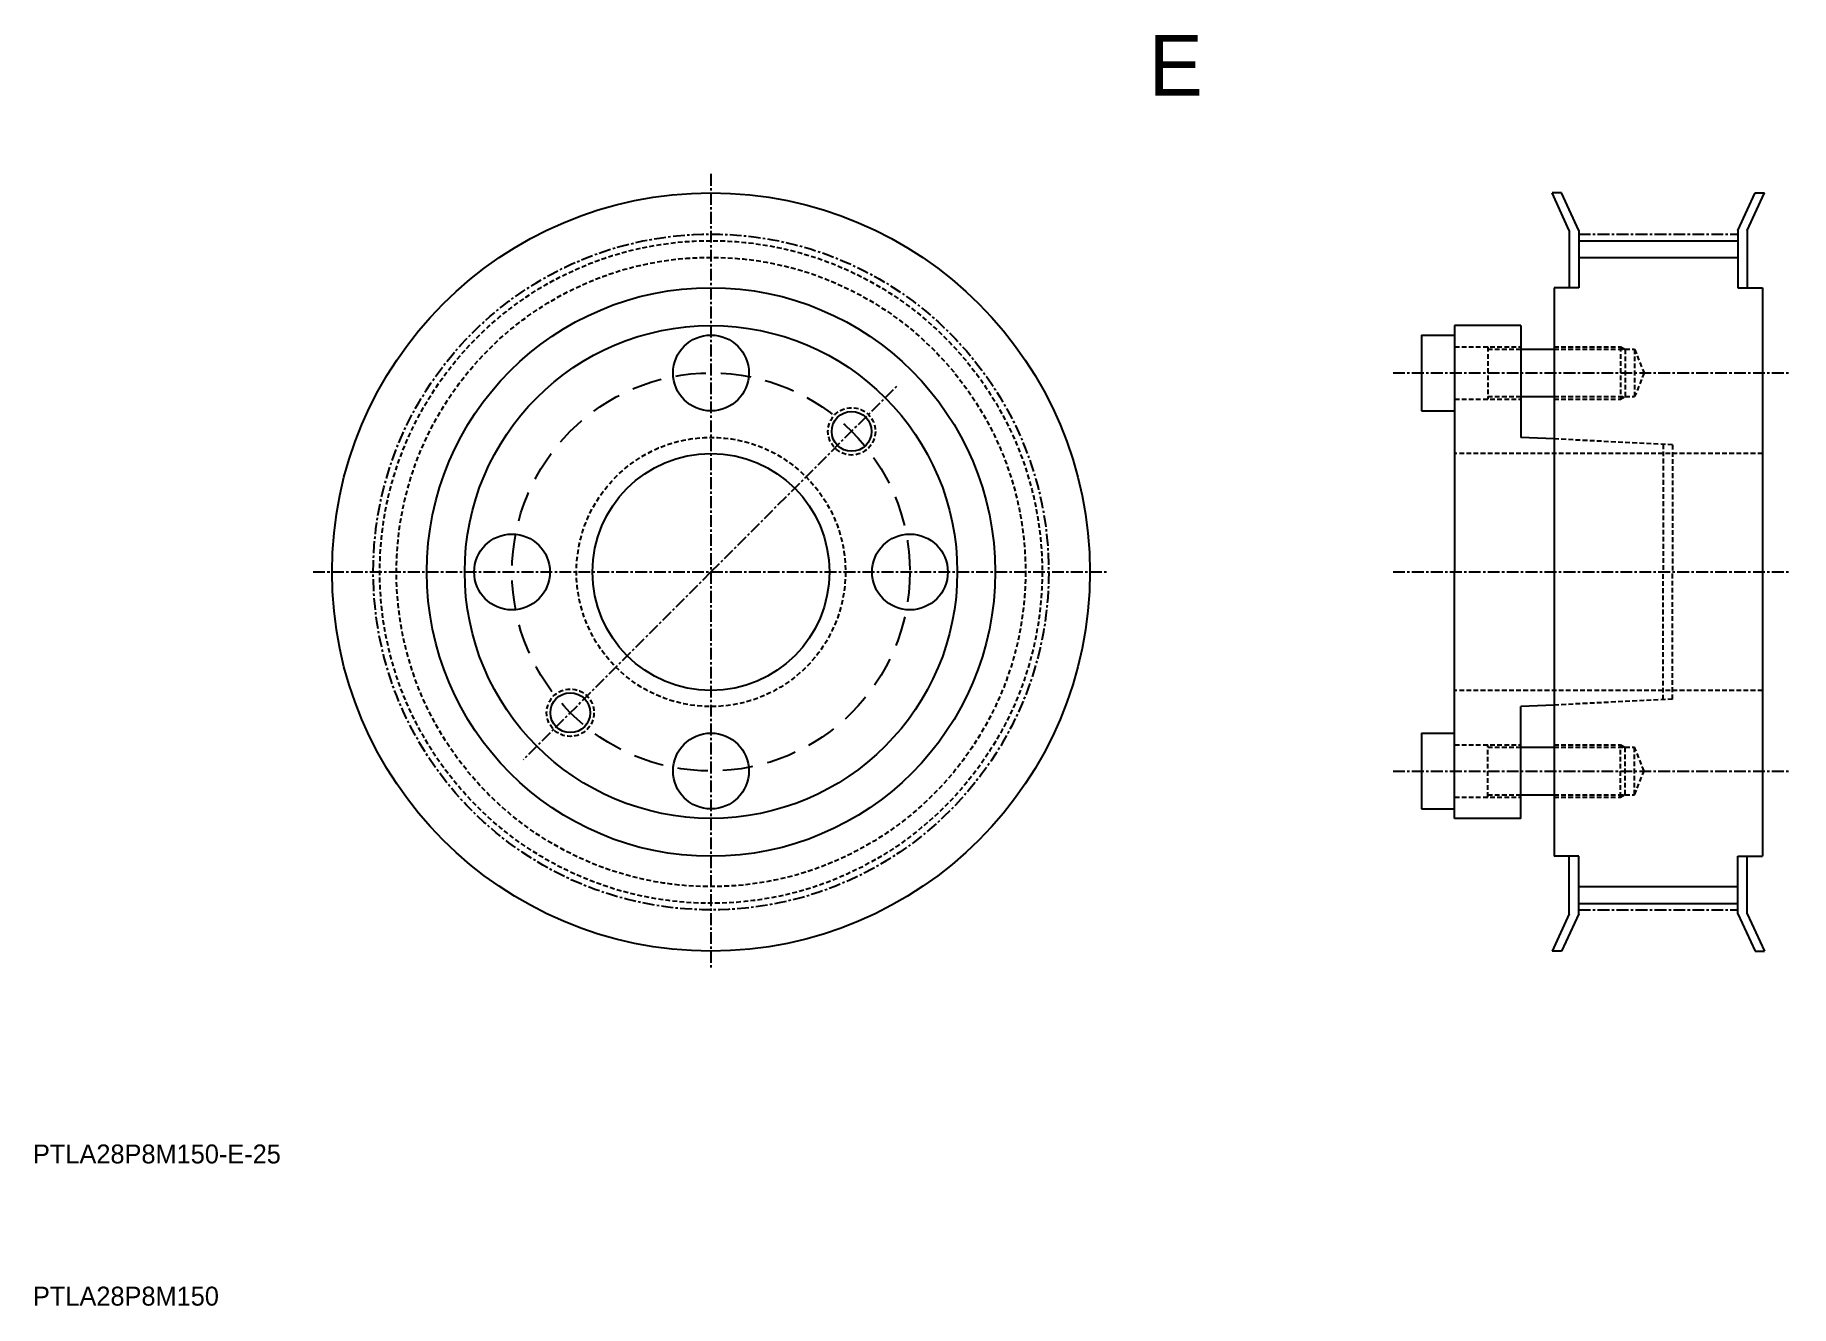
# Model space of a CAD drawing. Extents: x -264 to -79, y 879 to 1013.
import ezdxf

# ---------------------------------------------------------------- set-up
doc = ezdxf.new("R2010")
doc.units = 0
for name, pattern in [('CENTER', [2, 1.25, -0.25, 0.25, -0.25]), ('DASHED', [0.75, 0.5, -0.25]), ('HIDDEN2', [4.7625, 3.175, -1.5875])]:
    doc.linetypes.add(name, pattern=pattern)
doc.layers.get('0').update_dxf_attribs({"linetype": 'CONTINUOUS'})
doc.layers.add('CENTER', color=1, linetype='CENTER')

# ---------------------------------------------------------------- blocks, each defined once
blk = doc.blocks.new('*U50')
at = {"color": 7, "linetype": 'CENTER'}
blk.add_text('E', height=6.4, dxfattribs=at).set_placement((-146.61, 1006.78))

msp = doc.modelspace()

# ---------------------------------------------------------------- linework, layer by layer
at = {"color": 1, "linetype": 'CENTER'}
for p, q in [((-192.82, 998.53), (-192.82, 914.53)), ((-192.82, 956.53), (-173.1, 976.25)), ((-234.82, 956.53), (-150.82, 956.53)), ((-192.82, 956.53), (-212.64, 936.71))]:
    msp.add_line(p, q, dxfattribs=at)
at = {"color": 7, "linetype": 'CONTINUOUS'}
for p, q in [((-103.03, 996.53), (-104.03, 996.53)), ((-102.22, 992.58), (-104.03, 996.53)), ((-101.22, 992.58), (-103.03, 996.53)), ((-84.42, 992.58), (-82.61, 996.53)), ((-83.42, 992.58), (-81.61, 996.53)), ((-82.61, 996.53), (-81.61, 996.53)), ((-102.22, 992.58), (-102.22, 986.53)), ((-101.22, 992.58), (-101.22, 986.53)), ((-84.42, 992.58), (-84.42, 986.53)), ((-83.42, 992.58), (-83.42, 986.53)), ((-101.22, 991.49), (-84.42, 991.49)), ((-101.22, 989.72), (-84.42, 989.72)), ((-103.82, 986.53), (-103.82, 926.53)), ((-101.22, 986.53), (-103.82, 986.53)), ((-84.42, 986.53), (-81.82, 986.53)), ((-81.82, 986.53), (-81.82, 926.53)), ((-114.32, 982.53), (-114.32, 956.53)), ((-107.32, 982.53), (-114.32, 982.53)), ((-107.32, 982.53), (-107.32, 970.73)), ((-117.82, 981.53), (-117.82, 973.53)), ((-117.82, 981.53), (-114.32, 981.53)), ((-114.32, 981.53), (-114.32, 973.53)), ((-107.32, 980.03), (-103.82, 980.03)), ((-107.32, 975.03), (-103.82, 975.03)), ((-117.82, 973.53), (-114.32, 973.53)), ((-103.82, 970.57), (-107.32, 970.73)), ((-114.32, 930.53), (-114.32, 956.53)), ((-103.82, 942.49), (-107.32, 942.33)), ((-107.32, 930.53), (-107.32, 942.33)), ((-117.82, 939.53), (-114.32, 939.53)), ((-117.82, 939.53), (-117.82, 931.53)), ((-114.32, 931.53), (-114.32, 939.53)), ((-107.32, 938.03), (-103.82, 938.03)), ((-107.32, 933.03), (-103.82, 933.03)), ((-117.82, 931.53), (-114.32, 931.53)), ((-107.32, 930.53), (-114.32, 930.53)), ((-101.22, 926.53), (-103.82, 926.53)), ((-102.22, 920.47), (-102.22, 926.53)), ((-101.22, 920.47), (-101.22, 926.53)), ((-84.42, 926.53), (-81.82, 926.53)), ((-84.42, 920.47), (-84.42, 926.53)), ((-83.42, 920.47), (-83.42, 926.53)), ((-101.22, 923.33), (-84.42, 923.33)), ((-101.22, 921.56), (-84.42, 921.56)), ((-102.22, 920.47), (-104.03, 916.53)), ((-101.22, 920.47), (-103.03, 916.53)), ((-84.42, 920.47), (-82.61, 916.53)), ((-83.42, 920.47), (-81.61, 916.53)), ((-103.03, 916.53), (-104.03, 916.53)), ((-82.61, 916.53), (-81.61, 916.53))]:
    msp.add_line(p, q, dxfattribs=at)
at = {"color": 3, "linetype": 'DASHED'}
for p, q in [((-114.32, 980.28), (-107.32, 980.28)), ((-110.82, 980.28), (-110.82, 974.78)), ((-110.82, 980.03), (-107.32, 980.03)), ((-103.82, 980.28), (-96.82, 980.28)), ((-103.82, 980.03), (-95.32, 980.03)), ((-96.82, 980.28), (-96.32, 980.03)), ((-96.82, 980.28), (-96.82, 974.78)), ((-96.32, 980.03), (-96.32, 975.03)), ((-95.32, 980.03), (-95.32, 975.03)), ((-95.32, 980.03), (-94.32, 977.53)), ((-94.32, 977.53), (-95.32, 975.03)), ((-110.82, 975.03), (-107.32, 975.03)), ((-103.82, 975.03), (-95.32, 975.03)), ((-96.82, 974.78), (-96.32, 975.03)), ((-114.32, 974.78), (-107.32, 974.78)), ((-103.82, 974.78), (-96.82, 974.78)), ((-91.32, 969.94), (-103.82, 970.57)), ((-92.32, 969.99), (-92.32, 956.53)), ((-91.32, 969.94), (-91.32, 956.53)), ((-81.82, 969.03), (-114.32, 969.03)), ((-92.32, 943.06), (-92.32, 956.53)), ((-91.32, 943.11), (-91.32, 956.53)), ((-81.82, 944.03), (-114.32, 944.03)), ((-91.32, 943.11), (-103.82, 942.49)), ((-114.32, 938.28), (-107.32, 938.28)), ((-110.82, 932.78), (-110.82, 938.28)), ((-110.82, 938.03), (-107.32, 938.03)), ((-103.82, 938.28), (-96.82, 938.28)), ((-103.82, 938.03), (-95.32, 938.03)), ((-96.82, 938.28), (-96.32, 938.03)), ((-96.82, 932.78), (-96.82, 938.28)), ((-96.32, 933.03), (-96.32, 938.03)), ((-95.32, 933.03), (-95.32, 938.03)), ((-94.32, 935.53), (-95.32, 938.03)), ((-95.32, 933.03), (-94.32, 935.53)), ((-114.32, 932.78), (-107.32, 932.78)), ((-110.82, 933.03), (-107.32, 933.03)), ((-103.82, 933.03), (-95.32, 933.03)), ((-103.82, 932.78), (-96.82, 932.78)), ((-96.82, 932.78), (-96.32, 933.03))]:
    msp.add_line(p, q, dxfattribs=at)
at = {"color": 7, "linetype": 'CONTINUOUS'}
for centre, radius in [((-192.82, 956.53), 40), ((-192.82, 956.53), 30), ((-192.82, 956.53), 26), ((-192.82, 977.53), 4), ((-177.97, 971.37), 2.1), ((-192.82, 956.53), 12.5), ((-213.82, 956.53), 4), ((-171.82, 956.53), 4), ((-207.67, 941.68), 2.1), ((-192.82, 935.53), 4)]:
    msp.add_circle(centre, radius, dxfattribs=at)
at = {"color": 1, "linetype": 'CENTER'}
msp.add_circle((-192.82, 956.53), 35.65, dxfattribs=at)
at = {"color": 3, "linetype": 'DASHED'}
for centre, radius in [((-192.82, 956.53), 34.96), ((-192.82, 956.53), 33.2), ((-177.97, 971.37), 2.5), ((-192.82, 956.53), 14.2), ((-207.67, 941.68), 2.5)]:
    msp.add_circle(centre, radius, dxfattribs=at)
at = {"color": 1, "linetype": 'HIDDEN2'}
msp.add_circle((-192.82, 956.53), 21, dxfattribs=at)
at = {"layer": 'CENTER', "color": 1, "linetype": 'CENTER'}
for p, q in [((-101.22, 992.18), (-84.42, 992.18)), ((-120.82, 977.53), (-78.82, 977.53)), ((-120.82, 956.53), (-78.82, 956.53)), ((-120.82, 935.53), (-78.82, 935.53)), ((-101.22, 920.88), (-84.42, 920.88))]:
    msp.add_line(p, q, dxfattribs=at)

# ---------------------------------------------------------------- block references
at = {"color": 1, "linetype": 'CENTER'}
msp.add_blockref('*U50', (0, 0), dxfattribs=at)

# ---------------------------------------------------------------- texts
at = {"color": 7, "linetype": 'CONTINUOUS'}
for s, p in [('PTLA28P8M150-E-25', (-264.39, 894.12)), ('PTLA28P8M150', (-264.39, 879.12))]:
    msp.add_text(s, height=2, dxfattribs=at).set_placement(p)

doc.saveas('drawing.dxf')
